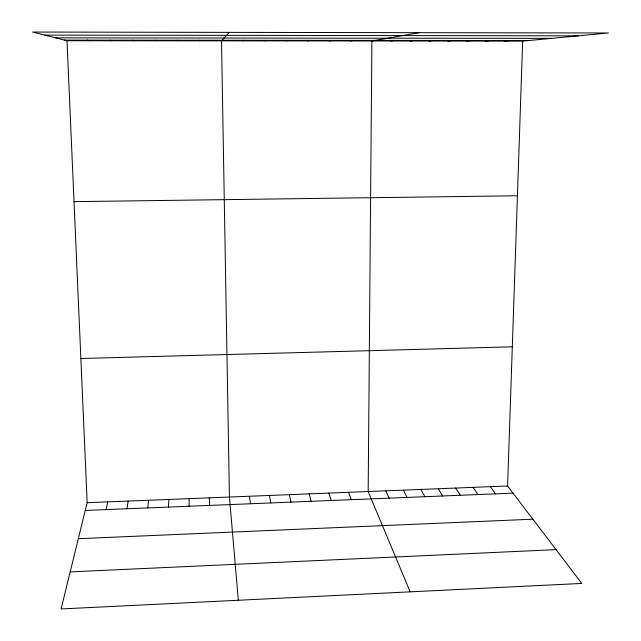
<?xml version="1.0" encoding="UTF-8"?>
<svg xmlns="http://www.w3.org/2000/svg" width="641" height="641" viewBox="0 0 641 641"><rect width="100%" height="100%" fill="white"/><g stroke="black" fill="none" stroke-linecap="round" stroke-linejoin="round"><path stroke-width="0.96" d="M189.079 506.246L189.143 498.65M67.001 40.728L87.16 502.704L61.079 608.95L581.772 583.43L507.592 485.982L522.671 41.12L608.421 32.987L32.579 32.05L67.001 40.728L522.671 41.12M168.463 507.079L168.895 499.451M147.783 507.912L148.568 500.26M127.014 508.754L128.176 501.07M106.174 509.595L107.704 501.887M199.704 40.84L199.832 40.231M229.254 32.37L221.514 40.856L229.43 497.047L238.34 600.264M243.251 40.88L244.221 40.271M264.893 40.896L266.279 40.287M286.463 40.912L288.258 40.311M307.944 40.936L310.14 40.327M329.338 40.952L331.95 40.351M350.659 40.968L353.664 40.367M419.262 32.675L371.892 40.992L368.174 491.527L410.16 591.843M390.962 41.008L394.728 40.407M409.976 41.024L414.094 40.423M428.917 41.04L433.388 40.447M447.795 41.056L452.61 40.463M466.608 41.072L471.776 40.479M485.357 41.088L490.87 40.495M504.05 41.104L509.891 40.511M70.181 571.884L556.043 549.633M78.322 538.696L532.871 519.186M87.16 502.704L507.592 485.982M85.261 510.444L513.04 493.137M80.87 358.495L512.303 346.813M74.027 201.651L517.423 195.769M44.758 35.119L578.302 35.84M55.503 37.827L551.516 38.38M64.549 40.103L528.857 40.535M87.32 40.127L89.339 40.744M110.004 40.143L111.582 40.76M132.591 40.167L133.745 40.784M155.098 40.191L155.811 40.8M490.357 486.663L495.517 493.85M473.066 487.352L477.938 494.556M455.727 488.041L460.294 495.269M438.324 488.738L442.602 495.99M420.873 489.428L424.855 496.703M403.365 490.125L407.043 497.424M177.509 40.207L177.797 40.824M385.794 490.822L389.175 498.153M348.568 492.304L351.3 499.684M328.889 493.089L331.277 500.493M309.138 493.874L311.189 501.302M289.315 494.66L291.022 502.119M269.42 495.453L270.782 502.937M249.461 496.246L250.463 503.762M209.319 497.849L209.615 505.412"/></g></svg>
